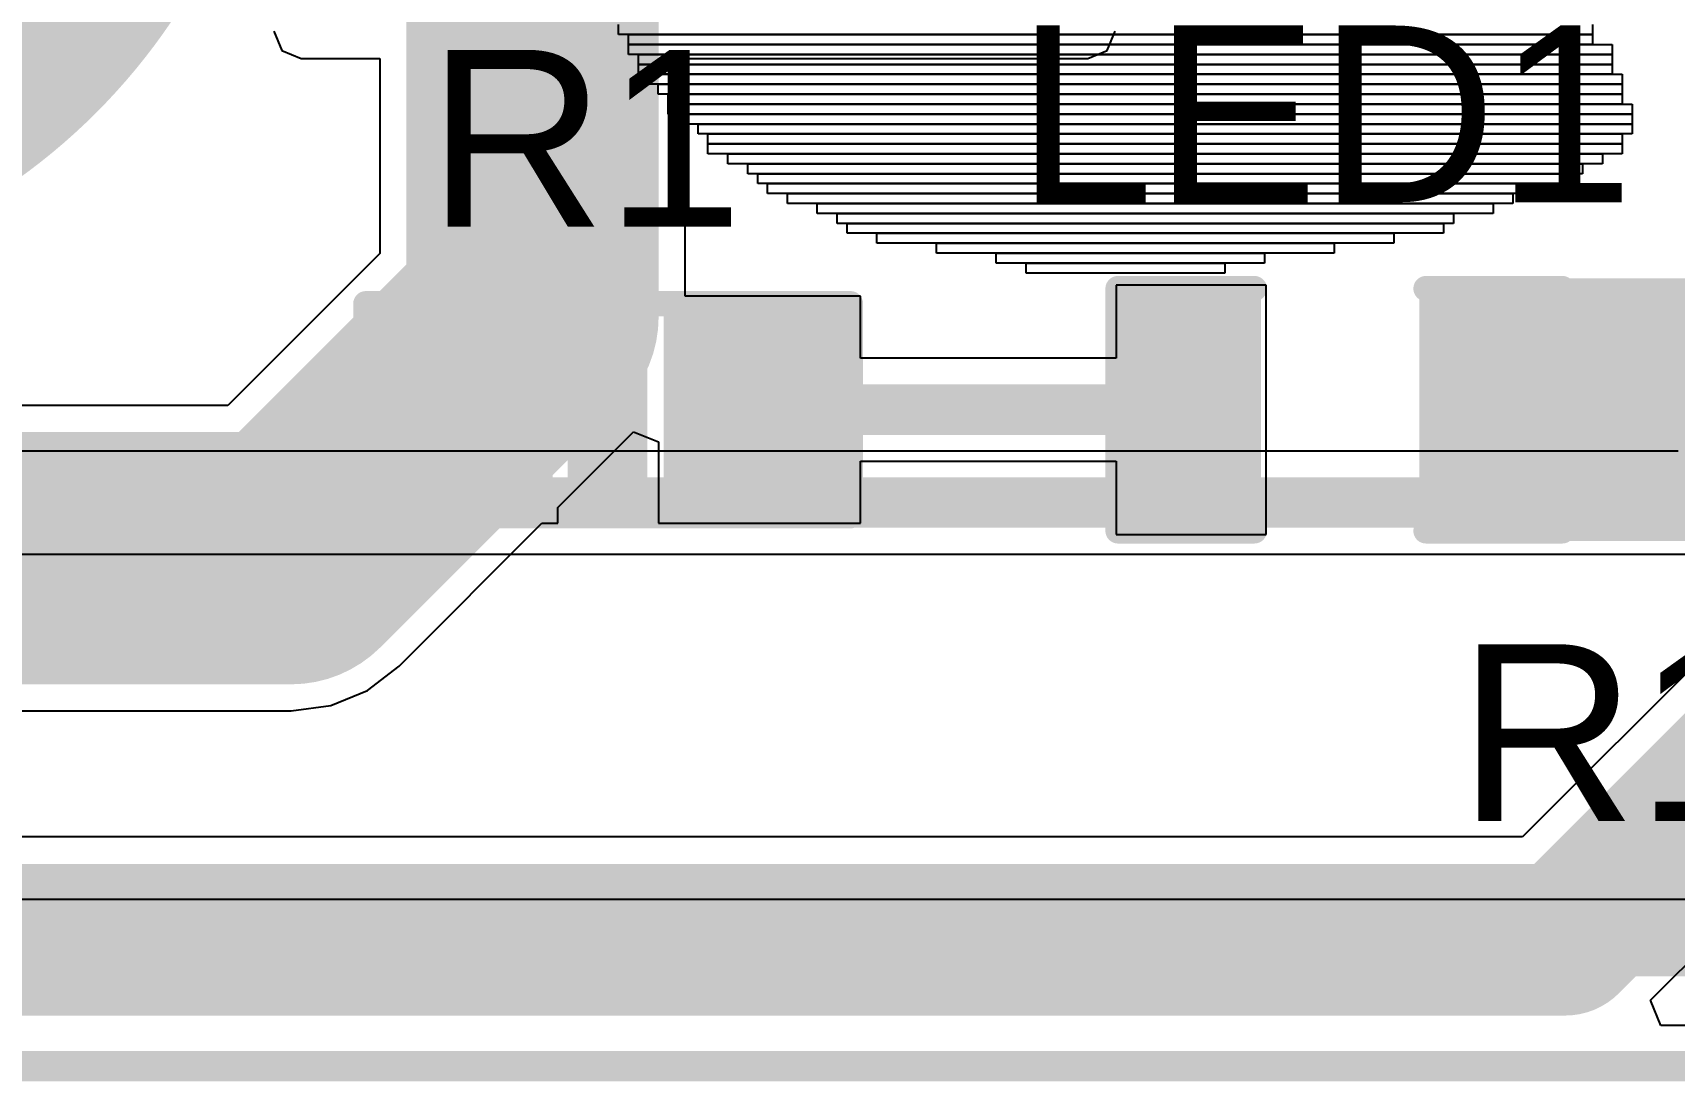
# Model space of a CAD drawing. Header units: inches. Extents: x -25 to 271, y -41 to 15.
# Drawn here: x 1.88 to 10.13, y -38.06 to -32.79 of the extents above; entities that cross this region are included whole.
import ezdxf

# ---------------------------------------------------------------- set-up
doc = ezdxf.new("R2010")
doc.units = ezdxf.units.IN
for name, color, linetype in [('Board_outline', 216, 'Continuous'), ('Bottom Layer', 5, 'Continuous'), ('Bottom Overlay', 54, 'Continuous'), ('Bottom Solder', 6, 'Continuous'), ('Multi-Layer', 9, 'Continuous'), ('Pad Holes', 156, 'Continuous'), ('Top Glue Points', 56, 'Continuous'), ('Top Layer', 1, 'Continuous'), ('Top Overlay', 2, 'Continuous'), ('Top Paste', 8, 'Continuous'), ('Top Solder', 216, 'Continuous')]:
    doc.layers.add(name, color=color, linetype=linetype)
doc.styles.add('Arial', font='', dxfattribs={"height": 0.2})
doc.styles.get('Arial').set_extended_font_data('Arial')

# ---------------------------------------------------------------- blocks, each defined once
blk = doc.blocks.new('SPACER_6')
at = {"layer": 'Bottom Layer'}
h = blk.add_hatch(color=5, dxfattribs=at)
edge = h.paths.add_edge_path()
edge.add_arc((0, 0), 3, 0, 360)
at = {"layer": 'Bottom Solder'}
h = blk.add_hatch(color=6, dxfattribs=at)
edge = h.paths.add_edge_path()
edge.add_arc((0, 0), 3.1016, 0, 360)
at = {"layer": 'Multi-Layer'}
h = blk.add_hatch(color=9, dxfattribs=at)
edge = h.paths.add_edge_path()
edge.add_arc((0, 0), 3, 0, 360)
at = {"layer": 'Pad Holes'}
h = blk.add_hatch(color=7, dxfattribs=at)
edge = h.paths.add_edge_path()
edge.add_arc((0, 0), 1.85, 0, 360)
at = {"layer": 'Top Layer'}
h = blk.add_hatch(color=1, dxfattribs=at)
edge = h.paths.add_edge_path()
edge.add_arc((0, 0), 3, 0, 360)
at = {"layer": 'Top Solder'}
h = blk.add_hatch(color=216, dxfattribs=at)
edge = h.paths.add_edge_path()
edge.add_arc((0, 0), 3.1016, 0, 360)
blk = doc.blocks.new('LED_0603_67')
at = {"layer": 'Top Layer'}
for points in [[(-1, 0.5), (-0.5, 0.5), (-0.5, -0.5), (-1, -0.5)], [(0.5, 0.5), (1, 0.5), (1, -0.5), (0.5, -0.5)]]:
    blk.add_hatch(color=1, dxfattribs=at).paths.add_polyline_path(points)
at = {"layer": 'Top Overlay'}
blk.add_hatch(color=2, dxfattribs=at).paths.add_polyline_path([(1.1176, -0.6604), (1.7526, -0.6604), (1.7526, 0.6604), (1.1176, 0.6604)])
at = {"layer": 'Top Paste'}
for points in [[(-1, 0.5), (-0.5, 0.5), (-0.5, -0.5), (-1, -0.5)], [(0.5, 0.5), (1, 0.5), (1, -0.5), (0.5, -0.5)]]:
    blk.add_hatch(color=8, dxfattribs=at).paths.add_polyline_path(points)
at = {"layer": 'Top Solder'}
for points in [[(-1.1016, 0.6016), (-0.3984, 0.6016), (-0.3984, -0.6016), (-1.1016, -0.6016)], [(0.3984, 0.6016), (1.1016, 0.6016), (1.1016, -0.6016), (0.3984, -0.6016)]]:
    blk.add_hatch(color=216, dxfattribs=at).paths.add_polyline_path(points)
at = {"layer": 'Top Overlay'}
for points in [[(-1.1176, -0.6096, 0.127, 0.127, 0), (-1.1176, 0.6096, 0.127, 0.127, 0)], [(-1.1176, 0.6096, 0.127, 0.127, 0), (-0.4318, 0.6096, 0.127, 0.127, 0)], [(0.4318, 0.6096, 0.127, 0.127, 0), (1.1176, 0.6096, 0.127, 0.127, 0)], [(1.1176, -0.6096, 0.127, 0.127, 0), (1.1176, 0.6096, 0.127, 0.127, 0)], [(-1.1176, -0.6096, 0.127, 0.127, 0), (-0.4318, -0.6096, 0.127, 0.127, 0)], [(0.4318, -0.6096, 0.127, 0.127, 0), (1.1176, -0.6096, 0.127, 0.127, 0)]]:
    blk.add_lwpolyline(points, format="xyseb", dxfattribs=at)
for points in [[(-1.1494, 0.6096, 0.0635, 0.0635, 1), (-1.0858, 0.6096, 0.0635, 0.0635, 1)], [(-1.1494, 0.6096, 0.0635, 0.0635, 1), (-1.0858, 0.6096, 0.0635, 0.0635, 1)], [(-0.4636, 0.6096, 0.0635, 0.0635, 1), (-0.4001, 0.6096, 0.0635, 0.0635, 1)], [(0.4001, 0.6096, 0.0635, 0.0635, 1), (0.4636, 0.6096, 0.0635, 0.0635, 1)], [(1.0859, 0.6096, 0.0635, 0.0635, 1), (1.1494, 0.6096, 0.0635, 0.0635, 1)], [(1.0859, 0.6096, 0.0635, 0.0635, 1), (1.1494, 0.6096, 0.0635, 0.0635, 1)], [(-1.1494, -0.6096, 0.0635, 0.0635, 1), (-1.0858, -0.6096, 0.0635, 0.0635, 1)], [(-1.1494, -0.6096, 0.0635, 0.0635, 1), (-1.0858, -0.6096, 0.0635, 0.0635, 1)], [(-0.4636, -0.6096, 0.0635, 0.0635, 1), (-0.4001, -0.6096, 0.0635, 0.0635, 1)], [(0.4001, -0.6096, 0.0635, 0.0635, 1), (0.4636, -0.6096, 0.0635, 0.0635, 1)], [(1.0859, -0.6096, 0.0635, 0.0635, 1), (1.1494, -0.6096, 0.0635, 0.0635, 1)], [(1.0859, -0.6096, 0.0635, 0.0635, 1), (1.1494, -0.6096, 0.0635, 0.0635, 1)]]:
    blk.add_lwpolyline(points, format="xyseb", close=True, dxfattribs=at)
blk = doc.blocks.new('RES_0603_102')
at = {"layer": 'Top Layer'}
for points in [[(-0.381, 0.4445), (-0.381, -0.4445), (-1.143, -0.4445), (-1.143, 0.4445)], [(1.143, 0.4445), (1.143, -0.4445), (0.381, -0.4445), (0.381, 0.4445)]]:
    blk.add_hatch(color=1, dxfattribs=at).paths.add_polyline_path(points)
at = {"layer": 'Top Paste'}
for points in [[(-0.381, 0.4445), (-0.381, -0.4445), (-1.143, -0.4445), (-1.143, 0.4445)], [(1.143, 0.4445), (1.143, -0.4445), (0.381, -0.4445), (0.381, 0.4445)]]:
    blk.add_hatch(color=8, dxfattribs=at).paths.add_polyline_path(points)
at = {"layer": 'Top Solder'}
for points in [[(-0.2794, 0.5461), (-0.2794, -0.5461), (-1.2446, -0.5461), (-1.2446, 0.5461)], [(1.2446, 0.5461), (1.2446, -0.5461), (0.2794, -0.5461), (0.2794, 0.5461)]]:
    blk.add_hatch(color=216, dxfattribs=at).paths.add_polyline_path(points)
at = {"layer": 'Top Overlay'}
for points in [[(-1.2192, 0.5334, 0.127, 0.127, 0), (-1.2192, -0.5334, 0.127, 0.127, 0)], [(1.2192, 0.5334, 0.127, 0.127, 0), (-1.2192, 0.5334, 0.127, 0.127, 0)], [(1.2192, 0.5334, 0.127, 0.127, 0), (1.2192, -0.5334, 0.127, 0.127, 0)], [(1.2192, -0.5334, 0.127, 0.127, 0), (-1.2192, -0.5334, 0.127, 0.127, 0)]]:
    blk.add_lwpolyline(points, format="xyseb", dxfattribs=at)
for points in [[(-1.25095, 0.5334, 0.0635, 0.0635, 1), (-1.18745, 0.5334, 0.0635, 0.0635, 1)], [(-1.25095, 0.5334, 0.0635, 0.0635, 1), (-1.18745, 0.5334, 0.0635, 0.0635, 1)], [(1.18745, 0.5334, 0.0635, 0.0635, 1), (1.25095, 0.5334, 0.0635, 0.0635, 1)], [(1.18745, 0.5334, 0.0635, 0.0635, 1), (1.25095, 0.5334, 0.0635, 0.0635, 1)], [(-1.25095, -0.5334, 0.0635, 0.0635, 1), (-1.18745, -0.5334, 0.0635, 0.0635, 1)], [(-1.25095, -0.5334, 0.0635, 0.0635, 1), (-1.18745, -0.5334, 0.0635, 0.0635, 1)], [(1.18745, -0.5334, 0.0635, 0.0635, 1), (1.25095, -0.5334, 0.0635, 0.0635, 1)], [(1.18745, -0.5334, 0.0635, 0.0635, 1), (1.25095, -0.5334, 0.0635, 0.0635, 1)]]:
    blk.add_lwpolyline(points, format="xyseb", close=True, dxfattribs=at)

msp = doc.modelspace()

# ---------------------------------------------------------------- hatches: boundary and pattern name
at = {"layer": 'Top Glue Points'}
msp.add_hatch(color=56, dxfattribs=at).paths.add_polyline_path([(4.5669, -34.2864), (4.5669, -35.0865), (4.9667, -35.0865), (4.9667, -34.2864)])

# ---------------------------------------------------------------- linework, layer by layer
at = {"layer": 'Board_outline'}
msp.add_lwpolyline([(-16.5189, -37.9885, 0.1524, 0.1524, 0), (73.4812, -37.9885, 0.1524, 0.1524, 0)], format="xyseb", dxfattribs=at)
at = {"layer": 'Bottom Layer'}
for p, q in [((11.5147, -34.692), (9.3711, -36.8356)), ((10.1543, -34.8946), (-5.3283, -34.8946)), ((-5.4356, -35.4126), (10.2616, -35.4126)), ((10.0141, -37.6576), (12.0955, -35.5762)), ((9.3711, -36.8356), (-9.7014, -36.8356)), ((10.0667, -37.7846), (10.0141, -37.6576)), ((20.8141, -37.7846), (10.0667, -37.7846))]:
    msp.add_line(p, q, dxfattribs=at)
for points in [[(9.5857, -37.3535, 0.762, 0.762, 0), (11.881, -35.0582, 0.762, 0.762, 0)], [(-5.4356, -35.1536, 0.254, 0.254, 0), (10.2616, -35.1536, 0.254, 0.254, 0)], [(-9.9159, -37.3535, 0.762, 0.762, 0), (9.5857, -37.3535, 0.762, 0.762, 0)]]:
    msp.add_lwpolyline(points, format="xyseb", dxfattribs=at)
msp.add_lwpolyline([(9.3952, -37.3535, 0.381, 0.381, 1), (9.7762, -37.3535, 0.381, 0.381, 1)], format="xyseb", close=True, dxfattribs=at)
msp.add_lwpolyline([(9.3952, -37.3535, 0.381, 0.381, 1), (9.7762, -37.3535, 0.381, 0.381, 1)], format="xyseb", close=True, dxfattribs=at)
at = {"layer": 'Bottom Overlay'}
for p, q in [((4.8223, -32.7988), (4.8223, -32.749)), ((9.7225, -32.749), (9.7225, -32.7988)), ((9.7225, -32.7988), (4.8223, -32.7988)), ((4.8724, -32.8488), (4.8724, -32.7988)), ((4.8724, -32.7988), (9.7225, -32.7988)), ((9.7225, -32.8488), (4.8724, -32.8488)), ((4.8724, -32.8988), (4.8724, -32.8488)), ((4.8724, -32.8488), (9.8223, -32.8488)), ((9.7225, -32.7988), (9.7225, -32.8488)), ((9.8223, -32.8488), (9.8223, -32.8988)), ((9.8223, -32.8988), (4.8724, -32.8988)), ((4.9224, -32.9489), (4.9224, -32.8988)), ((4.9224, -32.8988), (9.8223, -32.8988)), ((4.9224, -32.9989), (4.9224, -32.9489)), ((4.9224, -32.9489), (9.8223, -32.9489)), ((9.8223, -32.9489), (4.9224, -32.9489)), ((9.8223, -32.8988), (9.8223, -32.9489)), ((9.8223, -32.9489), (9.8223, -32.9989)), ((9.8223, -32.9989), (4.9224, -32.9989)), ((4.9724, -33.049), (4.9724, -32.9989)), ((4.9724, -32.9989), (9.8723, -32.9989)), ((9.8723, -32.9989), (9.8723, -33.049)), ((9.8723, -33.049), (4.9724, -33.049)), ((5.0225, -33.099), (5.0225, -33.049)), ((5.0225, -33.049), (9.8723, -33.049)), ((9.8723, -33.099), (5.0225, -33.099)), ((5.0725, -33.1488), (5.0725, -33.099)), ((5.0725, -33.099), (9.8723, -33.099)), ((9.8723, -33.049), (9.8723, -33.099)), ((9.8723, -33.099), (9.8723, -33.1488)), ((9.8723, -33.1488), (5.0725, -33.1488)), ((5.0725, -33.1988), (5.0725, -33.1488)), ((5.0725, -33.1488), (9.9224, -33.1488)), ((9.9224, -33.1488), (9.9224, -33.1988)), ((9.9224, -33.1988), (5.0725, -33.1988)), ((5.1223, -33.2489), (5.1223, -33.1988)), ((5.1223, -33.1988), (9.9224, -33.1988)), ((9.9224, -33.2489), (5.1223, -33.2489)), ((5.2224, -33.2989), (5.2224, -33.2489)), ((5.2224, -33.2489), (9.9224, -33.2489)), ((9.9224, -33.1988), (9.9224, -33.2489)), ((9.9224, -33.2489), (9.9224, -33.2989)), ((9.9224, -33.2989), (5.2224, -33.2989)), ((5.2724, -33.3489), (5.2724, -33.2989)), ((5.2724, -33.2989), (9.8723, -33.2989)), ((9.8723, -33.3489), (5.2724, -33.3489)), ((5.2724, -33.399), (5.2724, -33.3489)), ((5.2724, -33.3489), (9.8723, -33.3489)), ((9.8723, -33.2989), (9.8723, -33.3489)), ((9.8723, -33.3489), (9.8723, -33.399)), ((9.8723, -33.399), (5.2724, -33.399)), ((5.3725, -33.4488), (5.3725, -33.399)), ((5.3725, -33.399), (9.7723, -33.399)), ((9.7723, -33.399), (9.7723, -33.4488)), ((9.7723, -33.4488), (5.3725, -33.4488)), ((5.4723, -33.4988), (5.4723, -33.4488)), ((5.4723, -33.4488), (9.6724, -33.4488)), ((9.6724, -33.4988), (5.4723, -33.4988)), ((5.5223, -33.5488), (5.5223, -33.4988)), ((5.5223, -33.4988), (9.5724, -33.4988)), ((9.5724, -33.4988), (9.5724, -33.5488)), ((9.6724, -33.4488), (9.6724, -33.4988)), ((9.5724, -33.5488), (5.5223, -33.5488)), ((5.5724, -33.5989), (5.5724, -33.5488)), ((5.5724, -33.5488), (9.5223, -33.5488)), ((9.5223, -33.5989), (5.5724, -33.5989)), ((5.6725, -33.6489), (5.6725, -33.5989)), ((5.6725, -33.5989), (9.3224, -33.5989)), ((9.3224, -33.5989), (9.3224, -33.6489)), ((9.5223, -33.5488), (9.5223, -33.5989)), ((9.3224, -33.6489), (5.6725, -33.6489)), ((5.8223, -33.6989), (5.8223, -33.6489)), ((5.8223, -33.6489), (9.2224, -33.6489)), ((9.2224, -33.6489), (9.2224, -33.6989)), ((9.2224, -33.6989), (5.8223, -33.6989)), ((5.9224, -33.749), (5.9224, -33.6989)), ((5.9224, -33.6989), (9.0225, -33.6989)), ((9.0225, -33.749), (5.9224, -33.749)), ((5.9724, -33.7988), (5.9724, -33.749)), ((5.9724, -33.749), (8.9724, -33.749)), ((8.9724, -33.749), (8.9724, -33.7988)), ((9.0225, -33.6989), (9.0225, -33.749)), ((8.9724, -33.7988), (5.9724, -33.7988)), ((6.1223, -33.8488), (6.1223, -33.7988)), ((6.1223, -33.7988), (8.7225, -33.7988)), ((8.7225, -33.8488), (6.1223, -33.8488)), ((6.4223, -33.8988), (6.4223, -33.8488)), ((6.4223, -33.8488), (8.4223, -33.8488)), ((8.4223, -33.8488), (8.4223, -33.8988)), ((8.7225, -33.7988), (8.7225, -33.8488)), ((8.4223, -33.8988), (6.4223, -33.8988)), ((6.7225, -33.9489), (6.7225, -33.8988)), ((6.7225, -33.8988), (8.0725, -33.8988)), ((8.0725, -33.8988), (8.0725, -33.9489)), ((8.0725, -33.9489), (6.7225, -33.9489)), ((6.8724, -33.9989), (6.8724, -33.9489)), ((6.8724, -33.9489), (7.8723, -33.9489)), ((7.8723, -33.9989), (6.8724, -33.9989)), ((7.8723, -33.9489), (7.8723, -33.9989))]:
    msp.add_line(p, q, dxfattribs=at)
at = {"layer": 'Top Layer'}
for p, q in [((3.0883, -32.7815), (3.1286, -32.8787)), ((7.2804, -32.8787), (7.3207, -32.7815)), ((3.1286, -32.8787), (3.2258, -32.919)), ((3.2258, -32.919), (3.6205, -32.919)), ((3.6205, -32.919), (3.6205, -33.9005)), ((5.1577, -34.115), (5.1577, -32.919)), ((5.1577, -32.919), (7.1832, -32.919)), ((7.1832, -32.919), (7.2804, -32.8787)), ((3.6205, -33.9005), (3.4531, -34.068)), ((3.4531, -34.068), (2.8566, -34.6644)), ((3.4531, -34.068), (3.4531, -34.068)), ((8.0801, -34.0595), (7.3261, -34.0595)), ((7.3261, -34.0595), (7.3261, -34.4275)), ((8.0801, -35.3135), (8.0801, -34.0595)), ((6.0401, -34.115), (5.1577, -34.115)), ((6.0401, -34.4275), (6.0401, -34.115)), ((7.3261, -34.4275), (6.0401, -34.4275)), ((2.8566, -34.6644), (-1.7898, -34.6644)), ((4.54, -35.1549), (4.8971, -34.7978)), ((4.8971, -34.7978), (5.0241, -34.848)), ((5.0241, -34.848), (5.0241, -35.258)), ((6.0401, -35.258), (6.0401, -34.9455)), ((6.0401, -34.9455), (7.3261, -34.9455)), ((7.3261, -34.9455), (7.3261, -35.3135)), ((4.5161, -35.1788), (4.54, -35.1549)), ((4.5161, -35.258), (4.5161, -35.1788)), ((4.54, -35.1549), (4.54, -35.1549)), ((3.7185, -35.9765), (4.4369, -35.258)), ((4.4369, -35.258), (4.5161, -35.258)), ((5.0241, -35.258), (6.0401, -35.258)), ((7.3261, -35.3135), (8.0801, -35.3135)), ((3.5593, -36.0986), (3.7185, -35.9765)), ((3.3739, -36.1754), (3.5593, -36.0986)), ((-2.1082, -36.2016), (3.175, -36.2016)), ((3.175, -36.2016), (3.3739, -36.1754)), ((11.7933, -37.1504), (-11.3077, -37.1504))]:
    msp.add_line(p, q, dxfattribs=at)
for points in [[(4.3891, -34.2189, 1.27, 1.27, 0), (4.3891, -31.3436, 1.27, 1.27, 0)], [(3.9966, -34.6114, 1.27, 1.27, 0), (4.3891, -34.2189, 1.27, 1.27, 0)], [(3.175, -35.433, 1.27, 1.27, 0), (3.9966, -34.6114, 1.27, 1.27, 0)], [(5.5321, -34.6865, 0.254, 0.254, 0), (7.7031, -34.6865, 0.254, 0.254, 0)], [(-2.1082, -35.433, 1.27, 1.27, 0), (3.175, -35.433, 1.27, 1.27, 0)], [(-11.415, -37.4094, 0.254, 0.254, 0), (21.2223, -37.4094, 0.254, 0.254, 0)]]:
    msp.add_lwpolyline(points, format="xyseb", dxfattribs=at)
for points in [[(4.0716, -34.2189, 0.635, 0.635, 1), (4.7066, -34.2189, 0.635, 0.635, 1)], [(4.0716, -34.2189, 0.635, 0.635, 1), (4.7066, -34.2189, 0.635, 0.635, 1)], [(3.6791, -34.6114, 0.635, 0.635, 1), (4.3141, -34.6114, 0.635, 0.635, 1)], [(3.6791, -34.6114, 0.635, 0.635, 1), (4.3141, -34.6114, 0.635, 0.635, 1)], [(5.4686, -34.6865, 0.127, 0.127, 1), (5.5956, -34.6865, 0.127, 0.127, 1)], [(7.6396, -34.6865, 0.127, 0.127, 1), (7.7666, -34.6865, 0.127, 0.127, 1)], [(2.8575, -35.433, 0.635, 0.635, 1), (3.4925, -35.433, 0.635, 0.635, 1)], [(2.8575, -35.433, 0.635, 0.635, 1), (3.4925, -35.433, 0.635, 0.635, 1)]]:
    msp.add_lwpolyline(points, format="xyseb", close=True, dxfattribs=at)

# ---------------------------------------------------------------- block references
for name, p in [('SPACER_6', (0, -31)), ('LED_0603_67', (8.4531, -34.6865))]:
    msp.add_blockref(name, p)
at = {"rotation": 180}
msp.add_blockref('RES_0603_102', (4.7701, -34.6865), dxfattribs=at)

# ---------------------------------------------------------------- texts
at = {"layer": 'Top Overlay', "style": 'Arial'}
for s, p in [('LED1', (6.8246, -33.6422)), ('R1', (3.8609, -33.7648)), ('R15', (9.047, -36.7552))]:
    msp.add_text(s, height=0.889, dxfattribs=at).set_placement(p)

doc.saveas('drawing.dxf')
